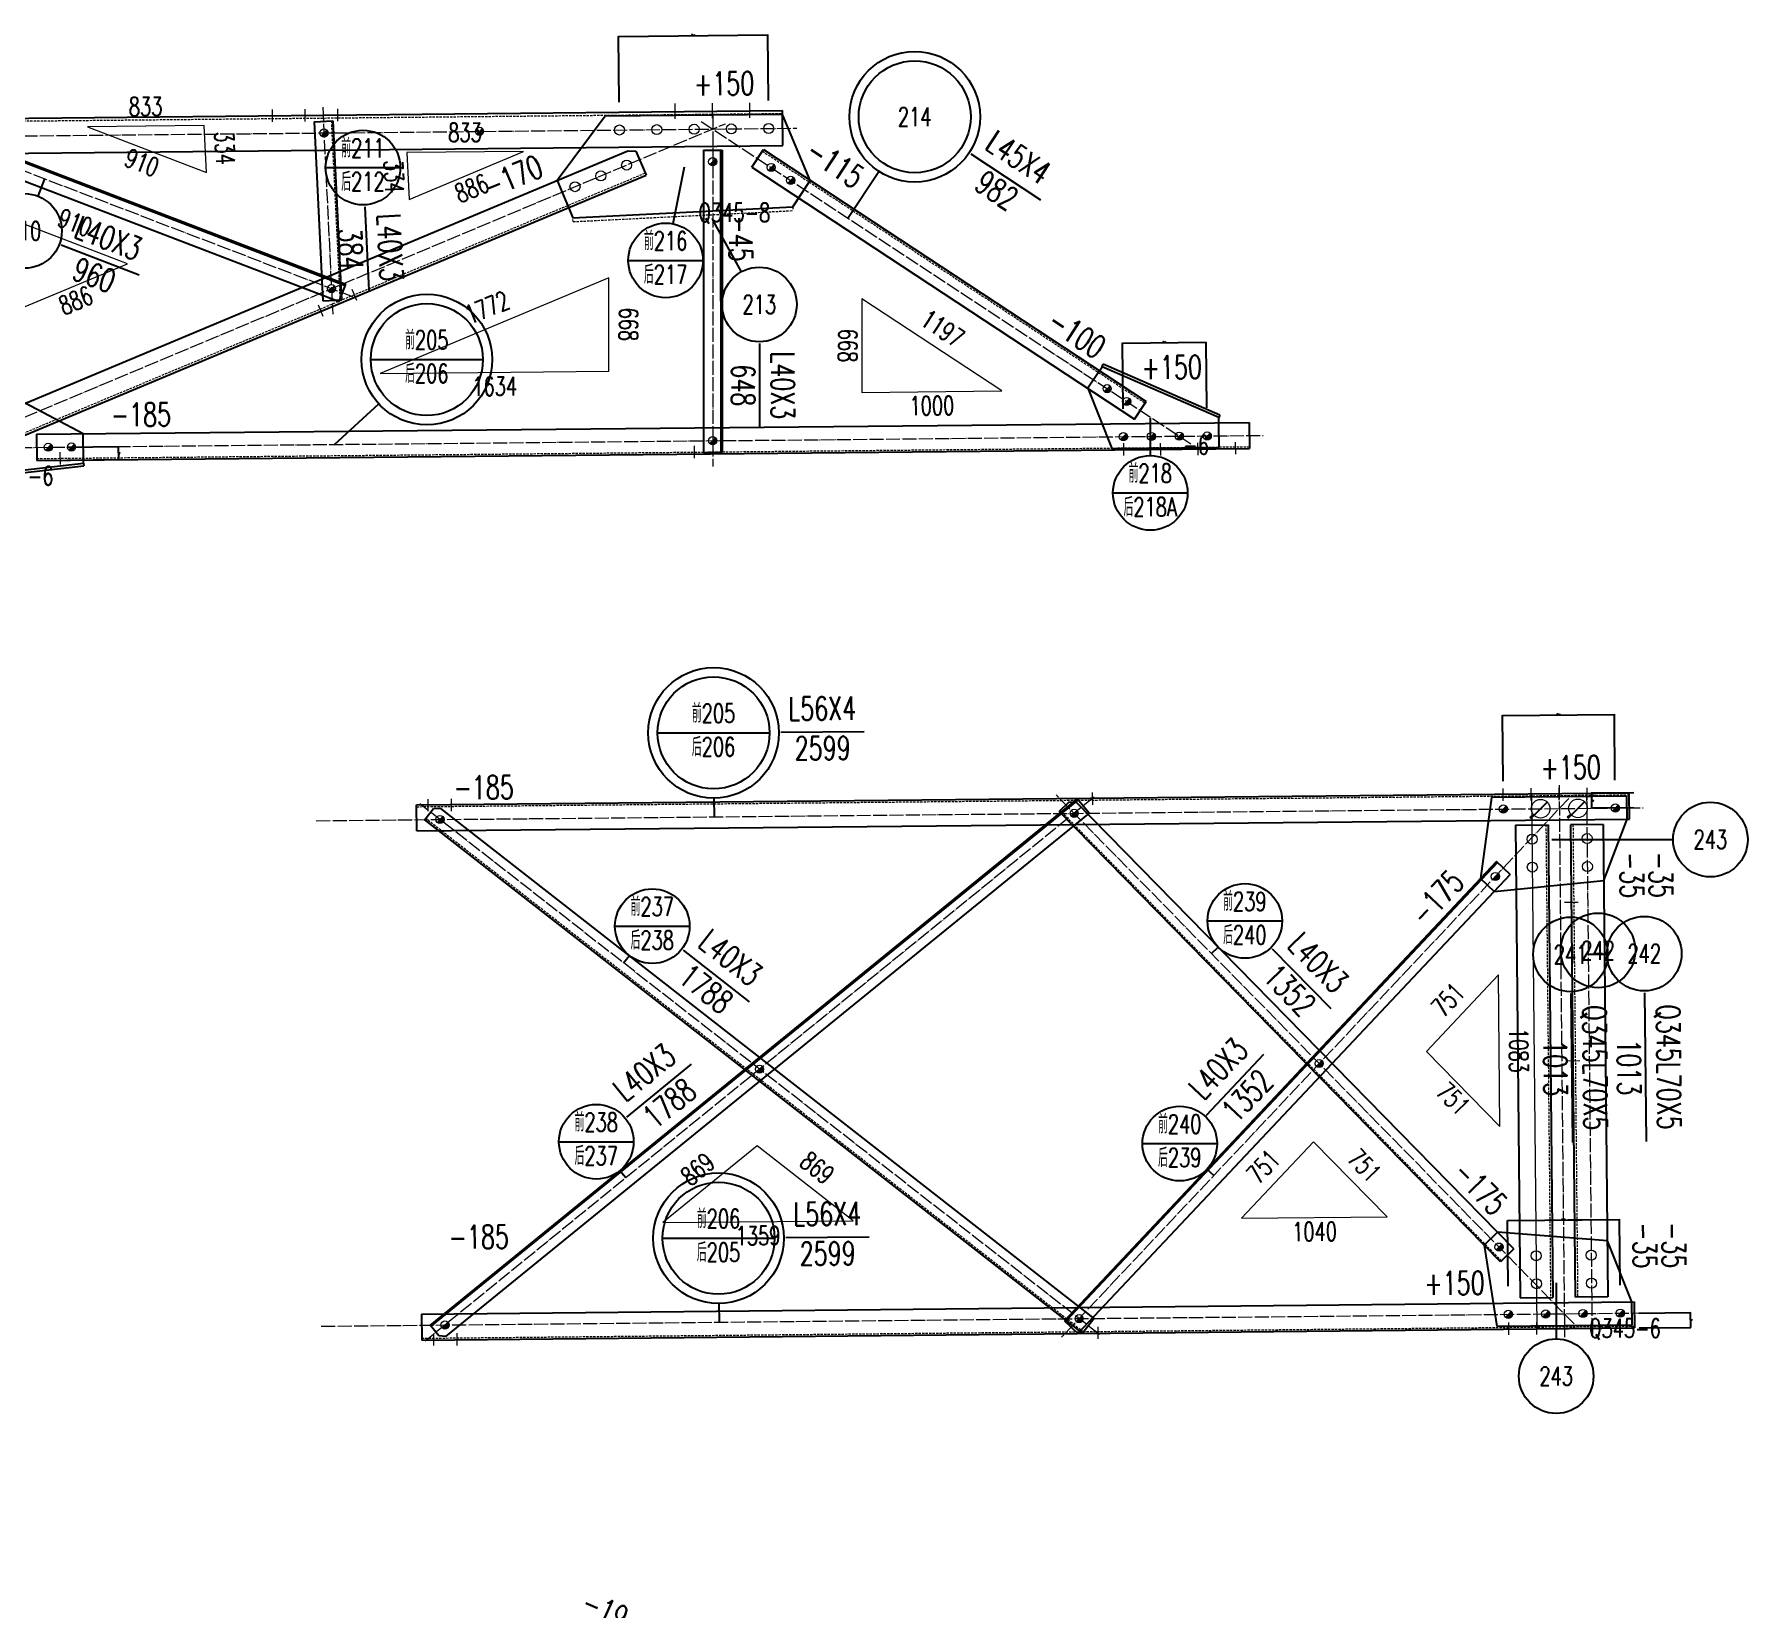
# Model space of a CAD drawing. Header units: millimetres. Extents: x -30246 to 2574, y -687 to 14024.
# Drawn here: x -22649 to -18976, y 7886 to 11261 of the extents above; entities that cross this region are included whole.
import ezdxf
from ezdxf.enums import TextEntityAlignment as Align

# ---------------------------------------------------------------- set-up
doc = ezdxf.new("R2010")
doc.units = ezdxf.units.MM
doc.header["$LTSCALE"] = 20
doc.header["$PDMODE"] = 1
doc.linetypes.add('DASHDOT2X', pattern=[1.75, 1.5, -0.125, 0, -0.125])
doc.linetypes.add('HIDDEN', pattern=[0.375, 0.25, -0.125])
for name, color, linetype, lineweight in [('1', 7, 'Continuous', 25), ('11', 1, 'Continuous', 13), ('2', 1, 'HIDDEN', 13), ('5', 7, 'Continuous', 13), ('6', 30, 'Continuous', 13), ('7', 3, 'DASHDOT2X', 13), ('9', 3, 'Continuous', 13)]:
    doc.layers.add(name, color=color, linetype=linetype, lineweight=lineweight)
doc.styles.get("Standard").update_dxf_attribs({"font": 'simplex', "width": 0.7, "bigfont": 'gbhzfs.shx'})
doc.dimstyles.new('dimRadiusStyle', dxfattribs={"dimtxt": 2.5, "dimasz": 1, "dimexe": 1.25, "dimexo": 0, "dimtad": 2, "dimdec": 4, "dimzin": 0, "dimdsep": 46, "dimtxsty": 'standard', "dimcen": 0.09, "dimadec": 1, "dimazin": 0, "dimtfac": 1, "dimtdec": 1, "dimtix": 1, "dimtmove": 0, "dimatfit": 3, "dimfxl": 0, "dimtolj": 1, "dimtzin": 0, "dimarcsym": 0})
doc.dimstyles.new('dimStyle3', dxfattribs={"dimtxt": 2.5, "dimasz": 1, "dimexe": 1.25, "dimexo": 0, "dimgap": 0.63, "dimtad": 1, "dimzin": 0, "dimdsep": 46, "dimtxsty": 'standard', "dimblk": 'ARCHTICK', "dimblk1": 'ARCHTICK', "dimblk2": 'ARCHTICK', "dimcen": 0.09, "dimadec": 0, "dimazin": 0, "dimtfac": 1, "dimtdec": 1, "dimtmove": 2, "dimatfit": 3, "dimfxl": 0, "dimtolj": 1, "dimtzin": 0, "dimarcsym": 0})
doc.dimstyles.get("Standard").update_dxf_attribs({"dimtxt": 2.5, "dimasz": 1, "dimexe": 1.25, "dimexo": 0, "dimgap": 0.63, "dimtad": 1, "dimzin": 0, "dimdsep": 46, "dimtxsty": 'standard', "dimblk": 'ARCHTICK', "dimblk1": 'ARCHTICK', "dimblk2": 'ARCHTICK', "dimcen": 0.09, "dimadec": 0, "dimazin": 0, "dimtfac": 1, "dimtdec": 1, "dimtix": 1, "dimtmove": 2, "dimatfit": 3, "dimfxl": 0, "dimtolj": 1, "dimtzin": 0, "dimarcsym": 0})

# ---------------------------------------------------------------- blocks, each defined once
blk = doc.blocks.new('_ArchTick')
at = {"color": 0, "linetype": 'ByBlock', "const_width": 0.15}
blk.add_lwpolyline([(-0.5, -0.5), (0.5, 0.5)], dxfattribs=at)
blk = doc.blocks.new('LS_SIDE')
blk.add_line((-1, 0), (2, 0))
blk = doc.blocks.new('M16X40')
blk.add_line((-0.71, -0.71), (0.71, 0.71))
blk.add_circle((0, 0), 1)
for radius in [0.8, 0.6, 0.4, 0.2]:
    blk.add_arc((0, 0), radius, 225, 45)
blk = doc.blocks.new('M20X45')
blk.add_circle((0, 0), 1)
blk = doc.blocks.new('*D61')
at = {"layer": '11', "color": 0, "lineweight": -2}
for p, q in [((-20136.7, 10599.8), (-20316.7, 10598)), ((-20315.3, 10458), (-20316.7, 10599.3)), ((-20135.3, 10459.8), (-20136.7, 10601))]:
    blk.add_line(p, q, dxfattribs=at)
at = {"layer": 'Defpoints', "color": 0}
for p in [(-20316.7, 10598), (-20315.3, 10458), (-20135.3, 10459.8)]:
    blk.add_point(p, dxfattribs=at)
at = {"layer": '11', "color": 0, "lineweight": -2}
for p, rotation in [((-20316.7, 10598), 180.5599680495345), ((-20136.7, 10599.8), 0.5599680495345183)]:
    blk.add_blockref('_ArchTick', p, dxfattribs=dict(at, rotation=rotation))
at = {"layer": '11', "color": 0, "insert": (-20226.7, 10600.9), "char_height": 2.5, "attachment_point": 5, "rotation": 0.56}
blk.add_mtext('\\A1;60×3', dxfattribs=at)
blk = doc.blocks.new('*D62')
at = {"layer": '11', "color": 0, "lineweight": -2}
for p, q in [((-21076.7, 11258.7), (-21396.7, 11255.5)), ((-21395.3, 11115.5), (-21396.7, 11256.8)), ((-21075.3, 11118.7), (-21076.8, 11260))]:
    blk.add_line(p, q, dxfattribs=at)
at = {"layer": 'Defpoints', "color": 0}
for p in [(-21396.7, 11255.5), (-21395.3, 11115.5), (-21075.3, 11118.7)]:
    blk.add_point(p, dxfattribs=at)
at = {"layer": '11', "color": 0, "lineweight": -2}
for p, rotation in [((-21396.7, 11255.5), 180.5704200668171), ((-21076.7, 11258.7), 0.5704200668170678)]:
    blk.add_blockref('_ArchTick', p, dxfattribs=dict(at, rotation=rotation))
at = {"layer": '11', "color": 0, "insert": (-21236.7, 11259.1), "char_height": 2.5, "attachment_point": 5, "rotation": 0.5704}
blk.add_mtext('\\A1;80×4', dxfattribs=at)
blk = doc.blocks.new('*D188')
at = {"layer": '11', "color": 0, "lineweight": -2}
for p, q in [((-19220.5, 9634.6), (-19311.7, 9633.7)), ((-19310.2, 9601.7), (-19310.5, 9633.7)), ((-19220.2, 9602.6), (-19311.4, 9601.7))]:
    blk.add_line(p, q, dxfattribs=at)
at = {"layer": 'Defpoints', "color": 0}
for p in [(-19310.5, 9633.7), (-19220.5, 9634.6), (-19220.2, 9602.6)]:
    blk.add_point(p, dxfattribs=at)
at = {"layer": '11', "color": 0, "lineweight": -2}
for p, rotation in [((-19310.5, 9633.7), 90.56356591232004), ((-19310.2, 9601.7), 270.56356591232)]:
    blk.add_blockref('_ArchTick', p, dxfattribs=dict(at, rotation=rotation))
at = {"layer": '11', "color": 0, "insert": (-19308.4, 9617.8), "char_height": 2.5, "attachment_point": 5, "rotation": 270.5636}
blk.add_mtext('\\A1;32', dxfattribs=at)
blk = doc.blocks.new('*D189')
at = {"layer": '5', "color": 0, "lineweight": -2}
for p, q in [((-19361.3, 9580.4), (-19355, 9586.6)), ((-19326, 9615.6), (-19354.3, 9587.3)), ((-19325.3, 9616.3), (-19324.6, 9617))]:
    blk.add_line(p, q, dxfattribs=at)
at = {"layer": '5', "color": 0}
for points in [[(-19355.1, 9586.7), (-19354.9, 9586.5), (-19354.3, 9587.3)], [(-19325.4, 9616.4), (-19325.2, 9616.2), (-19326, 9615.6)]]:
    blk.add_solid(points, dxfattribs=at)
at = {"layer": 'Defpoints', "color": 0}
for p in [(-19354.3, 9587.3), (-19326, 9615.6)]:
    blk.add_point(p, dxfattribs=at)
at = {"layer": '5', "color": 0, "insert": (-19359.8, 9584.5), "char_height": 2.5, "attachment_point": 5, "rotation": 45}
blk.add_mtext('\\A1;%%c17.5', dxfattribs=at)
blk = doc.blocks.new('*D190')
at = {"layer": '5', "color": 0, "lineweight": -2}
for p, q in [((-19406, 9614.8), (-19434.3, 9586.5)), ((-19405.3, 9615.5), (-19404.6, 9616.2)), ((-19441.3, 9579.6), (-19435, 9585.8))]:
    blk.add_line(p, q, dxfattribs=at)
at = {"layer": '5', "color": 0}
for points in [[(-19435.1, 9585.9), (-19434.9, 9585.7), (-19434.3, 9586.5)], [(-19405.4, 9615.6), (-19405.2, 9615.4), (-19406, 9614.8)]]:
    blk.add_solid(points, dxfattribs=at)
at = {"layer": 'Defpoints', "color": 0}
for p in [(-19434.3, 9586.5), (-19406, 9614.8)]:
    blk.add_point(p, dxfattribs=at)
at = {"layer": '5', "color": 0, "insert": (-19439.8, 9583.7), "char_height": 2.5, "attachment_point": 5, "rotation": 45}
blk.add_mtext('\\A1;%%c17.5', dxfattribs=at)
blk = doc.blocks.new('*D191')
at = {"layer": '11', "color": 0, "lineweight": -2}
for p, q in [((-19262.1, 9802.2), (-19502.1, 9799.9)), ((-19500.7, 9659.9), (-19502.1, 9801.1)), ((-19260.8, 9662.2), (-19262.1, 9803.5))]:
    blk.add_line(p, q, dxfattribs=at)
at = {"layer": 'Defpoints', "color": 0}
for p in [(-19502.1, 9799.9), (-19500.7, 9659.9), (-19260.8, 9662.2)]:
    blk.add_point(p, dxfattribs=at)
at = {"layer": '11', "color": 0, "lineweight": -2}
for p, rotation in [((-19502.1, 9799.9), 180.5635659121833), ((-19262.1, 9802.2), 0.5635659121832859)]:
    blk.add_blockref('_ArchTick', p, dxfattribs=dict(at, rotation=rotation))
at = {"layer": '11', "color": 0, "insert": (-19382.1, 9803), "char_height": 2.5, "attachment_point": 5, "rotation": 0.5636}
blk.add_mtext('\\A1;80×3', dxfattribs=at)
blk = doc.blocks.new('*D192')
at = {"layer": '11', "color": 0, "lineweight": -2}
for p, q in [((-19251.4, 8719.3), (-19491.4, 8716.9)), ((-19490, 8576.9), (-19491.4, 8718.1)), ((-19250, 8579.3), (-19251.4, 8720.6))]:
    blk.add_line(p, q, dxfattribs=at)
at = {"layer": 'Defpoints', "color": 0}
for p in [(-19491.4, 8716.9), (-19490, 8576.9), (-19250, 8579.3)]:
    blk.add_point(p, dxfattribs=at)
at = {"layer": '11', "color": 0, "lineweight": -2}
for p, rotation in [((-19491.4, 8716.9), 180.5749501338814), ((-19251.4, 8719.3), 0.5749501338814156)]:
    blk.add_blockref('_ArchTick', p, dxfattribs=dict(at, rotation=rotation))
at = {"layer": '11', "color": 0, "insert": (-19371.4, 8720), "char_height": 2.5, "attachment_point": 5, "rotation": 0.575}
blk.add_mtext('\\A1;80×3', dxfattribs=at)

msp = doc.modelspace()

# ---------------------------------------------------------------- linework, layer by layer
at = {"layer": '1'}
for p, q in [((-23640.11048, 11071.17402), (-21045.12934, 11097.00975)), ((-21044.38267, 11022.01346), (-21045.12934, 11097.00975)), ((-22878.66519, 11065.74317), (-21982.44981, 10722.42707)), ((-22877.59202, 11068.54465), (-21981.37664, 10725.22855)), ((-22049.25401, 11073.20505), (-22009.30104, 11075.14392)), ((-22049.25401, 11073.20505), (-22030.63623, 10689.54044)), ((-22009.30104, 11075.14392), (-21990.68327, 10691.47932)), ((-21425.03083, 11085.22704), (-21528.02737, 10947.28719)), ((-21045.04969, 11089.01014), (-21425.03083, 11085.22704)), ((-20985.81029, 10947.51432), (-21045.04969, 11089.01014)), ((-23639.36381, 10996.17774), (-21044.38267, 11022.01346)), ((-22891.90098, 11031.19156), (-21995.68561, 10687.87546)), ((-23601.22089, 10079.5214), (-21376.74491, 11010.6087)), ((-21376.74491, 11010.6087), (-21359.2829, 11010.32923)), ((-21359.2829, 11010.32923), (-21337.66092, 10958.6718)), ((-21214.74203, 11012.42351), (-21174.74204, 11012.42662)), ((-21214.74203, 11012.42351), (-21214.68951, 10364.44536)), ((-21177.74204, 11012.42639), (-21177.68951, 10364.44824)), ((-21174.74204, 11012.42662), (-21174.68951, 10364.44847)), ((-21110.7851, 10975.90964), (-21086.0418, 11013.49646)), ((-21086.0418, 11013.49646), (-20265.61906, 10473.41438)), ((-20641.52635, 11004.61622), (-20492.01433, 10906.19286)), ((-23576.89616, 10021.40679), (-21337.66092, 10958.6718)), ((-22627.08781, 10951.16596), (-22641.39678, 10913.81287)), ((-22024.36785, 10974.93848), (-21864.36785, 10974.93848)), ((-21528.02737, 10947.28719), (-21494.43608, 10867.03369)), ((-21255.64733, 10975.96584), (-21279.95804, 10854.41229)), ((-21110.7851, 10975.90964), (-20290.36235, 10435.82756)), ((-21023.20017, 10890.71646), (-20985.81029, 10947.51432)), ((-20904.76547, 10866.62649), (-20838.78333, 10966.85801)), ((-21940.29644, 10891.03721), (-21931.62046, 10712.24759)), ((-21494.43608, 10867.03369), (-21023.20017, 10890.71646)), ((-21194.7298, 10861.52845), (-21133.57232, 10751.46599)), ((-22591.57323, 10809.05786), (-22424.41814, 10745.02522)), ((-21375.64733, 10775.96584), (-21215.64733, 10775.96584)), ((-21995.68561, 10687.87546), (-21981.37664, 10725.22855)), ((-22030.63623, 10689.54044), (-21990.68327, 10691.47932)), ((-21094.70841, 10597.53656), (-21094.6939, 10418.53656)), ((-21927.49912, 10563.46436), (-21687.49912, 10563.46436)), ((-20365.8505, 10539.39627), (-20360.26994, 10547.8735)), ((-20360.26994, 10547.8735), (-20357.87548, 10553.375)), ((-20110.12411, 10439.00028), (-20360.26994, 10547.8735)), ((-20107.72964, 10444.50178), (-20357.87548, 10553.375)), ((-20365.8505, 10539.39627), (-20390.59381, 10501.80952)), ((-22544.29731, 10404.2559), (-22668.78091, 10469.80794)), ((-22005.73041, 10381.51833), (-21910.64003, 10468.79676)), ((-20390.59381, 10501.80952), (-20339.48812, 10372.80233)), ((-20290.36235, 10435.82756), (-20265.61906, 10473.41438)), ((-20256.79463, 10437.60986), (-20256.79463, 10357.60986)), ((-20107.72964, 10444.50178), (-20110.12411, 10439.00028)), ((-20110.01707, 10428.04758), (-20110.12411, 10439.00028)), ((-22644.29251, 10403.27859), (-20045.02018, 10428.68283)), ((-22644.29251, 10403.27859), (-22643.74524, 10347.28131)), ((-22543.6816, 10341.25897), (-22544.29731, 10404.2559)), ((-20109.49912, 10375.05015), (-20110.01707, 10428.04758)), ((-20045.02018, 10428.68283), (-20044.47291, 10372.68555)), ((-22643.74524, 10347.28131), (-20044.47291, 10372.68555)), ((-21214.68951, 10364.44536), (-21174.68951, 10364.44847)), ((-20339.48812, 10372.80233), (-20109.49912, 10375.05015)), ((-22911.96785, 10299.72236), (-22543.6816, 10341.25897)), ((-22911.29542, 10293.76016), (-22543.00916, 10335.29677)), ((-22543.6816, 10341.25897), (-22543.00916, 10335.29677)), ((-20336.79463, 10277.60986), (-20176.79463, 10277.60986)), ((-21312.92039, 9763.23615), (-21072.92039, 9763.23615)), ((-21048.92736, 9764.65252), (-20869.93602, 9766.41315)), ((-21829.75279, 9608.96485), (-19230.4819, 9634.53232)), ((-21191.14992, 9583.24486), (-21191.54336, 9623.24292)), ((-19525.39878, 9624.63106), (-19548.94066, 9450.90108)), ((-19235.41281, 9627.48347), (-19525.39878, 9624.63106)), ((-19234.93085, 9578.48585), (-19235.41281, 9627.48347)), ((-19229.93109, 9578.53502), (-19230.4819, 9634.53232)), ((-21829.20197, 9552.96756), (-21829.75279, 9608.96485)), ((-21792.99036, 9600.72585), (-21811.45322, 9577.08007)), ((-20413.33372, 9622.1195), (-21800.69041, 8493.7769)), ((-20411.44082, 9619.79207), (-21798.7975, 8491.44947)), ((-21777.37776, 9601.22263), (-21792.99036, 9600.72585)), ((-20377.33362, 8508.05408), (-21777.37776, 9601.22263)), ((-20388.09499, 9591.08715), (-21767.69359, 8469.05423)), ((-20431.88721, 9614.272), (-20451.89027, 9594.67933)), ((-19506.14286, 8629.13536), (-20451.89027, 9594.67933)), ((-20415.6173, 9614.81057), (-20431.88721, 9614.272)), ((-19477.56705, 8657.12489), (-20415.6173, 9614.81057)), ((-20388.09499, 9591.08715), (-20413.33372, 9622.1195)), ((-21829.20197, 9552.96756), (-19229.93109, 9578.53502)), ((-20401.95077, 8476.52638), (-21811.45322, 9577.08007)), ((-19473.80752, 9565.12629), (-19403.81098, 9565.82176)), ((-19473.80752, 9565.12629), (-19463.7431, 8552.17629)), ((-19403.81098, 9565.82176), (-19393.74655, 8552.87175)), ((-19285.8168, 9566.99412), (-19355.81335, 9566.29865)), ((-19355.81335, 9566.29865), (-19345.74892, 8553.34865)), ((-19285.8168, 9566.99412), (-19275.75238, 8554.04412)), ((-19284.62457, 9447.00004), (-19234.93085, 9578.48585)), ((-19396.21902, 9534.57378), (-19136.21902, 9534.57378)), ((-19514.67083, 9487.30823), (-20441.04604, 8503.18041)), ((-19512.48636, 9485.25202), (-20438.86158, 8501.12421)), ((-19485.54464, 9459.89212), (-19514.67083, 9487.30823)), ((-19485.54464, 9459.89212), (-20411.91986, 8475.76431)), ((-19548.94066, 9450.90108), (-19519.8145, 9423.48497)), ((-19519.8145, 9423.48497), (-19284.62457, 9447.00004)), ((-21404.20935, 9348.88221), (-21244.20935, 9348.88221)), ((-20134.09933, 9360.05265), (-19974.09933, 9360.05265)), ((-21258.00118, 9297.1862), (-21116.91471, 9187.02447)), ((-20125.53857, 9290.07812), (-20111.25072, 9304.07302)), ((-19995.32073, 9300.04368), (-19870.06632, 9172.16743)), ((-21385.75222, 9270.06296), (-21373.44365, 9285.82681)), ((-19318.05406, 9288.7601), (-19278.05604, 9289.15751)), ((-19355.21763, 9204.38671), (-19352.04828, 8885.40245)), ((-19197.22542, 9205.95648), (-19194.05608, 8886.97222)), ((-20136.05094, 8943.9069), (-20013.36102, 9074.24562)), ((-21379.10264, 8939.77408), (-21240.23288, 9052.7174)), ((-21524.27056, 8886.77275), (-21364.27056, 8886.77275)), ((-20273.6261, 8882.74236), (-20113.6261, 8882.74236)), ((-21381.17374, 8809.19189), (-21393.79311, 8824.70806)), ((-20120.81117, 8814.2005), (-20135.37415, 8827.90887)), ((-21302.19269, 8679.92942), (-21062.19269, 8679.92942)), ((-21038.19994, 8681.3744), (-20859.20895, 8683.17059)), ((-19512.55428, 8692.84438), (-19541.13007, 8664.85484)), ((-19276.94461, 8674.03819), (-19512.55428, 8692.84438)), ((-19224.64814, 8543.56574), (-19276.94461, 8674.03819)), ((-19541.13007, 8664.85484), (-19514.14184, 8491.65817)), ((-19477.56705, 8657.12489), (-19506.14286, 8629.13536)), ((-19386.77202, 8584.25602), (-19386.77202, 8464.25602)), ((-21818.91414, 8517.53199), (-19219.64839, 8543.61591)), ((-21180.38646, 8499.93848), (-21180.78784, 8539.93647)), ((-19463.7431, 8552.17629), (-19393.74655, 8552.87175)), ((-19275.75238, 8554.04412), (-19345.74892, 8553.34865)), ((-19224.15644, 8494.5682), (-19224.64814, 8543.56574)), ((-19219.64839, 8543.61591), (-19219.08645, 8487.61873)), ((-21818.91414, 8517.53199), (-21818.3522, 8461.53481)), ((-21818.3522, 8461.53481), (-19219.08645, 8487.61873)), ((-21781.76136, 8470.50264), (-21800.69041, 8493.7769)), ((-20411.91986, 8475.76431), (-20441.04604, 8503.18041)), ((-20377.33362, 8508.05408), (-20401.95077, 8476.52638)), ((-19514.14184, 8491.65817), (-19224.15644, 8494.5682)), ((-21767.69359, 8469.05423), (-21781.76136, 8470.50264))]:
    msp.add_line(p, q, dxfattribs=at)
for centre, radius in [((-20761.80417, 11083.79478), 140), ((-20761.80417, 11083.79478), 120), ((-21944.36785, 10974.93848), 80), ((-22670.01472, 10839.10669), 80), ((-21295.64733, 10775.96584), 80), ((-21094.71521, 10681.53656), 80), ((-21807.49912, 10563.46436), 140), ((-21807.49912, 10563.46436), 120), ((-20256.79463, 10277.60986), 80), ((-21192.92039, 9763.23615), 140), ((-21192.92039, 9763.23615), 120), ((-19056.21902, 9534.57378), 80), ((-20054.09933, 9360.05265), 80), ((-21324.20935, 9348.88221), 80), ((-19356.05219, 9288.38256), 80), ((-19297.13458, 9296.96835), 80), ((-19198.05999, 9289.95233), 80), ((-21444.27056, 8886.77275), 80), ((-20193.6261, 8882.74236), 80), ((-21182.19269, 8679.92942), 140), ((-21182.19269, 8679.92942), 120), ((-19386.77202, 8384.25602), 80)]:
    msp.add_circle(centre, radius, dxfattribs=at)
at = {"layer": '2'}
for p, q in [((-23640.05074, 11065.17432), (-21045.0696, 11091.01005)), ((-22012.29752, 11074.99851), (-21993.67974, 10691.3339)), ((-21088.24121, 11010.15541), (-20267.81846, 10470.07333)), ((-23578.8267, 10026.01906), (-21339.59146, 10963.28407)), ((-21494.03454, 10859.04377), (-21022.79862, 10882.72655)), ((-21023.20017, 10890.71646), (-21022.79862, 10882.72655)), ((-21494.03454, 10859.04377), (-21494.43608, 10867.03369)), ((-22643.78433, 10351.28112), (-20044.512, 10376.68536)), ((-21829.71344, 9604.96505), (-19230.44256, 9630.53251)), ((-19503.99967, 8631.23457), (-20449.74709, 9596.77854)), ((-20400.10448, 8478.89095), (-21809.60694, 9579.44465)), ((-19408.81073, 9565.77208), (-19398.74631, 8552.82208)), ((-19350.81359, 9566.34833), (-19340.74917, 8553.39832)), ((-21818.39234, 8465.53461), (-19219.12659, 8491.61853))]:
    msp.add_line(p, q, dxfattribs=at)
at = {"layer": '5'}
for centre in [(-19420.15889, 9600.66503), (-19340.16276, 9601.4519)]:
    msp.add_circle(centre, 20, dxfattribs=at)
at = {"layer": '6'}
for points in [[(-22284.95522, 11064.87746), (-22534.95424, 11062.38846), (-22280.09826, 10964.75949)], [(-21600.35143, 11009.47808), (-21850.34772, 11006.98937), (-21845.4894, 10906.87196)], [(-22703.92879, 10866.55246), (-22694.2118, 10666.31743), (-22449.07283, 10768.92397)], [(-21417.2095, 10738.95202), (-21907.4878, 10533.73879), (-21417.19325, 10538.53032)], [(-20875.3259, 10693.61552), (-20875.31028, 10493.19356), (-20575.32463, 10496.1255)], [(-19510.6919, 9244.47126), (-19665.05409, 9080.48574), (-19507.46403, 8919.59698)], [(-21099.37796, 8877.97574), (-21301.6882, 8713.43603), (-20893.88974, 8717.52833)], [(-19906.66763, 8886.7007), (-20061.06178, 8722.68123), (-19749.07758, 8725.81194)]]:
    msp.add_lwpolyline(points, close=True, dxfattribs=at)
at = {"layer": '7'}
for p, q in [((-22030.73159, 11104.13909), (-22009.20568, 10660.54528)), ((-23724.72795, 11032.32968), (-21014.75252, 11059.3103)), ((-23673.81687, 10019.86553), (-21167.06996, 11069.1015)), ((-22912.76131, 11060.59983), (-21960.51631, 10695.82028)), ((-21219.80146, 11074.01383), (-20169.68149, 10382.72269)), ((-21194.74811, 11087.41961), (-21194.68708, 10334.4491)), ((-22859.00859, 10373.17873), (-20014.74798, 10400.97739)), ((-20377.4401, 9625.53237), (-21811.34531, 8459.33168)), ((-19348.40773, 8496.68024), (-20458.59465, 9630.10578)), ((-19359.59811, 9622.86952), (-20447.04533, 8467.62807)), ((-19380.65666, 9651.05601), (-19368.90324, 8468.1144)), ((-19321.46087, 9631.64318), (-19310.10486, 8488.69959)), ((-22044.42763, 9574.85168), (-19200.1686, 9602.82894)), ((-20365.99642, 8473.82737), (-21822.79042, 9611.30678)), ((-22033.66248, 8491.37576), (-19189.40907, 8519.91816))]:
    msp.add_line(p, q, dxfattribs=at)
at = {"layer": '9'}
msp.add_line((-19439.45504, 9630.47081), (-19428.09903, 8487.52723), dxfattribs=at)

# ---------------------------------------------------------------- block references
at = {"layer": '5'}
for p, xscale, yscale, zscale, rotation in [((-22138.38831, 11081.97609), 8.74999999999998, 8.75, 8.75, 90.57154384842299), ((-22068.39178, 11082.67298), 8.74999999999998, 8.75, 8.75, 90.57154384842299), ((-21998.39526, 11083.36987), 8.74999999999998, 8.75, 8.75, 90.57154384842299), ((-21275.06118, 11090.57141), 10.75000000000002, 10.75000000000003, 10.75, 90.57154384842298), ((-21195.06515, 11091.36785), 10.75000000000002, 10.75000000000003, 10.75, 90.57154384842298), ((-21115.06912, 11092.1643), 10.75000000000002, 10.75000000000003, 10.75, 90.57154384842298), ((-21964.77442, 10706.59533), 8.749999999999975, 8.75, 8.75, 292.7134438570383), ((-22037.41354, 10672.94223), 8.749999999999975, 8.75, 8.75, 292.7134438570383), ((-22593.81927, 10356.31428), 8.750000000000004, 8.75, 8.75, 270.5610129647038), ((-21234.47344, 10369.59998), 8.750000000000004, 8.75, 8.75, 270.5610129647038), ((-20314.50229, 10375.5948), 8.750000000000004, 8.75, 8.75, 270.5610129647038), ((-20234.40832, 10366.38891), 8.750000000000004, 8.75, 8.75, 90.56101296470388), ((-20154.41215, 10367.17076), 8.750000000000004, 8.75, 8.75, 90.56101296470388), ((-20074.51377, 10377.94035), 8.750000000000004, 8.75, 8.75, 270.5610129647038), ((-20380.36893, 9617.83194), 8.75000000000001, 8.75, 8.75, 90.56312186234423), ((-19500.41151, 9626.48755), 8.75000000000001, 8.75, 8.75, 90.56312186234423), ((-19440.41442, 9627.0777), 8.75000000000001, 8.75, 8.75, 90.56312186234423), ((-19380.41732, 9627.66786), 8.75000000000001, 8.75, 8.75, 90.56312186234423), ((-19320.42022, 9628.25801), 8.75000000000001, 8.75, 8.75, 90.56312186234423), ((-21804.69667, 9603.82168), 8.75000000000001, 8.75, 8.75, 90.56312186234423), ((-21754.69909, 9604.31348), 8.75000000000001, 8.75, 8.75, 90.56312186234423), ((-19349.15393, 9399.8566), 9.749999999999922, 9.749999999999943, 9.75, 180.5692580230311), ((-19345.77594, 9059.87338), 9.749999999999922, 9.749999999999943, 9.75, 180.5692580230311), ((-19342.39795, 8719.89016), 9.749999999999922, 9.749999999999943, 9.75, 180.5692580230311), ((-20369.0783, 8481.46808), 8.749999999999936, 8.75, 8.75, 270.5753941837181), ((-19489.12262, 8490.29853), 8.749999999999936, 8.75, 8.75, 270.5753941837181), ((-19429.12564, 8490.90061), 8.749999999999936, 8.75, 8.75, 270.5753941837181), ((-19369.12866, 8491.50268), 8.749999999999936, 8.75, 8.75, 270.5753941837181), ((-19309.13168, 8492.10476), 8.749999999999936, 8.75, 8.75, 270.5753941837181), ((-21793.40323, 8467.17482), 8.749999999999936, 8.75, 8.75, 270.5753941837181), ((-21743.40574, 8467.67655), 8.749999999999936, 8.75, 8.75, 270.5753941837181)]:
    msp.add_blockref('LS_SIDE', p, dxfattribs=dict(at, xscale=xscale, yscale=yscale, zscale=zscale, rotation=rotation))
for name, p, xscale, yscale, zscale in [('M16X40', (-22028.06441, 11049.22187), 8.75, 8.75, 8.75), ('M16X40', (-21694.71634, 11052.54065), 8.75, 8.75, 8.75), ('M20X45', (-21394.73123, 11055.52731), 10.75, 10.75000000000003, 10.75), ('M20X45', (-21314.7352, 11056.32375), 10.75, 10.75000000000003, 10.75), ('M20X45', (-21234.73917, 11057.1202), 10.75, 10.75000000000003, 10.75), ('M20X45', (-21154.74315, 11057.91664), 10.75, 10.75000000000003, 10.75), ('M20X45', (-21074.74712, 11058.71308), 10.75, 10.75000000000003, 10.75), ('M20X45', (-21379.23237, 10980.29704), 10.75, 10.75000000000003, 10.75), ('M16X40', (-21194.73781, 10987.52339), 8.75, 8.75, 8.75), ('M16X40', (-21069.45258, 10975.04115), 8.75, 8.75, 8.75), ('M20X45', (-21434.57961, 10957.13064), 10.75, 10.75000000000003, 10.75), ('M16X40', (-21027.68945, 10947.5486), 8.75, 8.75, 8.75), ('M20X45', (-21489.92685, 10933.96423), 10.75, 10.75000000000003, 10.75), ('M16X40', (-22011.87479, 10715.49521), 8.75, 8.75, 8.75), ('M16X40', (-20349.26134, 10500.94121), 8.75, 8.75, 8.75), ('M16X40', (-20307.49821, 10473.44865), 8.75, 8.75, 8.75), ('M16X40', (-21194.68999, 10389.44002), 8.75, 8.75, 8.75), ('M16X40', (-20314.73208, 10398.04037), 8.75, 8.75, 8.75), ('M16X40', (-20254.73495, 10398.62676), 8.75, 8.75, 8.75), ('M16X40', (-20194.73782, 10399.21315), 8.75, 8.75, 8.75), ('M16X40', (-20134.74069, 10399.79954), 8.75, 8.75, 8.75), ('M16X40', (-22619.01852, 10375.5192), 8.75, 8.75, 8.75), ('M16X40', (-22569.02091, 10376.00786), 8.75, 8.75, 8.75), ('M16X40', (-21779.43937, 9577.45821), 8.75, 8.75, 8.75), ('M16X40', (-20420.0943, 9590.82927), 8.75, 8.75, 8.75), ('M16X40', (-19500.15347, 9599.87817), 8.75, 8.75, 8.75), ('M16X40', (-19260.16508, 9602.23879), 8.75, 8.75, 8.75), ('M20X45', (-19438.51041, 9535.47551), 10.74999999999989, 10.74999999999989, 10.75), ('M20X45', (-19320.51624, 9536.64787), 10.74999999999989, 10.74999999999989, 10.75), ('M20X45', (-19437.9143, 9475.47847), 10.74999999999989, 10.74999999999989, 10.75), ('M20X45', (-19319.92012, 9476.65083), 10.74999999999989, 10.74999999999989, 10.75), ('M16X40', (-19517.24275, 9455.41322), 8.75, 8.75, 8.75), ('M16X40', (-21094.30911, 9042.50038), 8.75, 8.75, 8.75), ('M16X40', (-19894.71165, 9054.37933), 8.75, 8.75, 8.75), ('M16X40', (-19509.34794, 8660.97879), 8.75, 8.75, 8.75), ('M20X45', (-19429.63822, 8642.51959), 10.74999999999989, 10.74999999999989, 10.75), ('M20X45', (-19311.64405, 8643.69195), 10.74999999999989, 10.74999999999989, 10.75), ('M20X45', (-19311.04793, 8583.69491), 10.74999999999989, 10.74999999999989, 10.75), ('M20X45', (-19429.04211, 8582.52255), 10.74999999999989, 10.74999999999989, 10.75), ('M16X40', (-19489.39334, 8516.90778), 8.75, 8.75, 8.75), ('M16X40', (-19409.39737, 8517.71055), 8.75, 8.75, 8.75), ('M16X40', (-19329.4014, 8518.51332), 8.75, 8.75, 8.75), ('M16X40', (-19249.40543, 8519.31609), 8.75, 8.75, 8.75), ('M16X40', (-21768.67521, 8494.03494), 8.75, 8.75, 8.75), ('M16X40', (-20409.3468, 8507.67595), 8.75, 8.75, 8.75)]:
    msp.add_blockref(name, p, dxfattribs=dict(at, xscale=xscale, yscale=yscale, zscale=zscale))

# ---------------------------------------------------------------- texts
at = {"layer": '1', "width": 0.7}
for s, rotation, p in [('+150', 0.57042007, (-21105.71872, 11155.90947)), ('-170', 22.71246856, (-21563.65823, 10980.61425)), ('-100', 326.64319785, (-20360.83671, 10583.38642)), ('+150', 0.55996805, (-20146.18819, 10547.69981)), ('+150', 0.56356591, (-19291.02981, 9689.93945)), ('-175', 46.73146678, (-19598.63136, 9456.47209)), ('-175', 314.40656971, (-19504.97158, 8742.2668)), ('-35', 270.56925802, (-19196.35244, 8614.83597)), ('-35', 270.56925802, (-19134.3555, 8615.45196)), ('+150', 0.57495013, (-19540.0738, 8584.40262))]:
    msp.add_text(s, height=50, rotation=rotation, dxfattribs=at).set_placement(p, align=Align.MIDDLE_RIGHT)
for s, p in [('214', (-20761.80417, 11083.79478)), ('210', (-22670.01472, 10839.10669)), ('213', (-21094.71521, 10681.53656)), ('243', (-19056.21902, 9534.57378)), ('241', (-19356.05219, 9288.38256)), ('242', (-19297.13458, 9296.96835)), ('242', (-19198.05999, 9289.95233)), ('243', (-19386.77202, 8384.25602))]:
    msp.add_text(s, height=40, dxfattribs=at).set_placement(p, align=Align.MIDDLE_CENTER)
for s, p in [('前211', (-21944.36785, 10984.93848)), ('前216', (-21295.64733, 10785.96584)), ('前205', (-21807.49912, 10573.46436)), ('前218', (-20256.79463, 10287.60986)), ('前205', (-21192.92039, 9773.23615)), ('前237', (-21324.20935, 9358.88221)), ('前239', (-20054.09933, 9370.05265)), ('前238', (-21444.27056, 8896.77275)), ('前240', (-20193.6261, 8892.74236)), ('前206', (-21182.19269, 8689.92942))]:
    msp.add_text(s, height=40, dxfattribs=at).set_placement(p, align=Align.BOTTOM_CENTER)
for s, rotation, p in [('L45X4', 326.64319785, (-20561.27183, 10963.75716)), ('L40X3', 272.77816588, (-21925.9702, 10802.12709)), ('L40X3', 339.03950246, (-22504.41844, 10786.37981)), ('L40X3', 270.00464417, (-21084.70115, 10508.03737)), ('L56X4', 0.56356591, (-20959.53005, 9775.53235)), ('L40X3', 322.0169239, (-21181.30366, 9249.98726)), ('L40X3', 314.40656971, (-19925.5496, 9243.10301)), ('Q345L70X5', 270.56925802, (-19343.63344, 9044.99393)), ('Q345L70X5', 270.56925802, (-19185.64124, 9046.5637)), ('L40X3', 46.73146678, (-20081.98747, 9015.93045)), ('L40X3', 39.12159215, (-21315.97744, 9004.00383)), ('L56X4', 0.57495013, (-20948.80479, 8692.27199))]:
    msp.add_text(s, height=50, rotation=rotation, dxfattribs=at).set_placement(p, align=Align.BOTTOM_CENTER)
for s, rotation, p in [('-115', 326.64319785, (-20986.50464, 11019.20649)), ('-45', 270.00464417, (-21134.73069, 10872.42447)), ('-185', 0.55996805, (-22484.69107, 10444.84041)), ('-185', 0.56356591, (-21750.11075, 9645.74999)), ('-35', 270.56925802, (-19225.22365, 9507.59319)), ('-35', 270.56925802, (-19163.22671, 9508.20918)), ('-185', 0.57495013, (-21760.56283, 8682.12581)), ('-19', 335.30033778, (-21470.4393, 7903.75474))]:
    msp.add_text(s, height=50, rotation=rotation, dxfattribs=at).set_placement(p, align=Align.MIDDLE_LEFT)
for s, p in [('后212', (-21944.36785, 10964.93848)), ('后217', (-21295.64733, 10765.96584)), ('后206', (-21807.49912, 10553.46436)), ('后218A', (-20256.79463, 10267.60986)), ('后206', (-21192.92039, 9753.23615)), ('后238', (-21324.20935, 9338.88221)), ('后240', (-20054.09933, 9350.05265)), ('后237', (-21444.27056, 8876.77275)), ('后239', (-20193.6261, 8872.74236)), ('后205', (-21182.19269, 8669.92942))]:
    msp.add_text(s, height=40, dxfattribs=at).set_placement(p, align=Align.TOP_CENTER)
for s, rotation, p in [('982', 326.64319785, (-20572.26885, 10947.05191)), ('384', 272.77816588, (-21945.9467, 10801.15771)), ('960', 339.03950246, (-22511.57293, 10767.70327)), ('648', 270.00464417, (-21104.70115, 10508.03575)), ('2599', 0.56356591, (-20959.33333, 9755.53332)), ('1788', 322.0169239, (-21193.61223, 9234.22341)), ('1352', 314.40656971, (-19939.83745, 9229.1081)), ('1013', 270.56925802, (-19363.63246, 9044.79523)), ('1013', 270.56925802, (-19205.64026, 9046.365)), ('1352', 46.73146678, (-20067.42448, 9002.22208)), ('1788', 39.12159215, (-21303.35808, 8988.48765)), ('2599', 0.57495013, (-20948.6041, 8672.273))]:
    msp.add_text(s, height=50, rotation=rotation, dxfattribs=at).set_placement(p, align=Align.TOP_CENTER)
for s, p in [('Q345-8', (-21224.93665, 10846.67652)), ('-6', (-20186.08395, 10348.32054)), ('-6', (-22662.92509, 10282.18457)), ('Q345-6', (-19316.06134, 8454.9667))]:
    msp.add_text(s, height=40, dxfattribs=at).set_placement(p, align=Align.BOTTOM_LEFT)
at = {"layer": '6', "width": 0.7}
for s, rotation, p in [('833', 0.57042007, (-22410.05429, 11073.63247)), ('833', 0.57036082, (-21725.44912, 11018.23323)), ('334', 272.77737536, (-22272.53848, 11015.30303)), ('910', 339.03950246, (-22572.92356, 10827.07649)), ('1772', 22.71246856, (-21666.20972, 10645.56994)), ('668', 270.00464417, (-21407.20138, 10638.74198)), ('1197', 326.64319785, (-20719.82675, 10603.22314)), ('751', 46.73146678, (-19595.15449, 9169.33269)), ('1083', 270.56925802, (-19499.07846, 9082.13347)), ('869', 39.12159215, (-21206.84276, 8803.46397)), ('869', 322.01689835, (-20990.47956, 8805.63396)), ('751', 46.73146678, (-19991.1462, 8811.54515)), ('751', 314.40656971, (-19820.72868, 8813.25377))]:
    msp.add_text(s, height=40, rotation=rotation, dxfattribs=at).set_placement(p, align=Align.BOTTOM_CENTER)
for s, rotation, p in [('910', 339.03940851, (-22411.10351, 11004.23571)), ('334', 272.77816588, (-21857.90681, 10956.44597)), ('886', 22.71246856, (-21719.05935, 10948.95048)), ('886', 22.71246856, (-22567.78124, 10708.39616)), ('668', 270.00446329, (-20885.31809, 10593.40376)), ('1634', 0.55992046, (-21662.24281, 10526.13503)), ('1000', 0.55996805, (-20725.21973, 10484.66001)), ('751', 314.40656971, (-19593.40298, 8993.04391)), ('1359', 0.57495013, (-21097.68863, 8705.48268)), ('1040', 0.57493467, (-19904.96934, 8714.24708))]:
    msp.add_text(s, height=40, rotation=rotation, dxfattribs=at).set_placement(p, align=Align.TOP_CENTER)

# ---------------------------------------------------------------- dimensions: what is measured, and where the dimension line sits
at = {"layer": '11'}
for base, p1, p2, angle, text, picture, middle in [((-21396.72234, 11255.5174), (-21075.34445, 11118.71011), (-21395.32856, 11115.52434), 0.57042007, '80×4', '*D62', (-21236.74965, 11259.05598)), ((-20316.6867, 10598.03082), (-20135.32707, 10459.79667), (-20315.31846, 10458.03751), 0.55996805, '60×3', '*D61', (-20226.71002, 10600.8561)), ((-19502.12065, 9799.8685), (-19260.75524, 9662.23589), (-19500.74362, 9659.87527), 0.56356591, '80×3', '*D191', (-19382.1456, 9802.9945)), ((-19491.40026, 8716.89771), (-19250.0075, 8579.31307), (-19489.99542, 8576.90476), 0.57495013, '80×3', '*D192', (-19371.42583, 8720.04756))]:
    dim = msp.add_linear_dim(base=base, p1=p1, p2=p2, angle=angle, text=text, dimstyle='standard', dxfattribs=at)
    dim.commit()
    dim.dimension.update_dxf_attribs({"geometry": picture, "text_midpoint": middle})
for p1, p2, text in [((-22579.02218, 10375.88224), (-22578.74835, 10347.91657), '28'), ((-19209.40791, 8519.67776), (-19209.08696, 8487.71908), '32')]:
    msp.add_aligned_dim(p1=p1, p2=p2, distance=110, text=text, dimstyle='dimStyle3', override={"dimtxt": 2.5}, dxfattribs=at).render()
dim = msp.add_aligned_dim(p1=(-19220.16764, 9602.63222), p2=(-19220.48239, 9634.63068), distance=90, text='32', dimstyle='dimStyle3', override={"dimtxt": 2.5}, dxfattribs=at)
dim.commit()
dim.dimension.update_dxf_attribs({"geometry": '*D188', "text_midpoint": (-19308.44075, 9617.76471)})
at = {"layer": '5'}
for p1, p2, picture, middle in [((-19406.01889, 9614.80503), (-19434.29889, 9586.52503), '*D190', (-19439.80843, 9583.66714)), ((-19326.02276, 9615.5919), (-19354.30276, 9587.3119), '*D189', (-19359.8123, 9584.45401))]:
    dim = msp.add_diameter_dim_2p(p1=p1, p2=p2, text='%%c17.5', dimstyle='dimRadiusStyle', dxfattribs=at)
    dim.commit()
    dim.dimension.update_dxf_attribs({"geometry": picture, "text_midpoint": middle})

doc.saveas('drawing.dxf')
